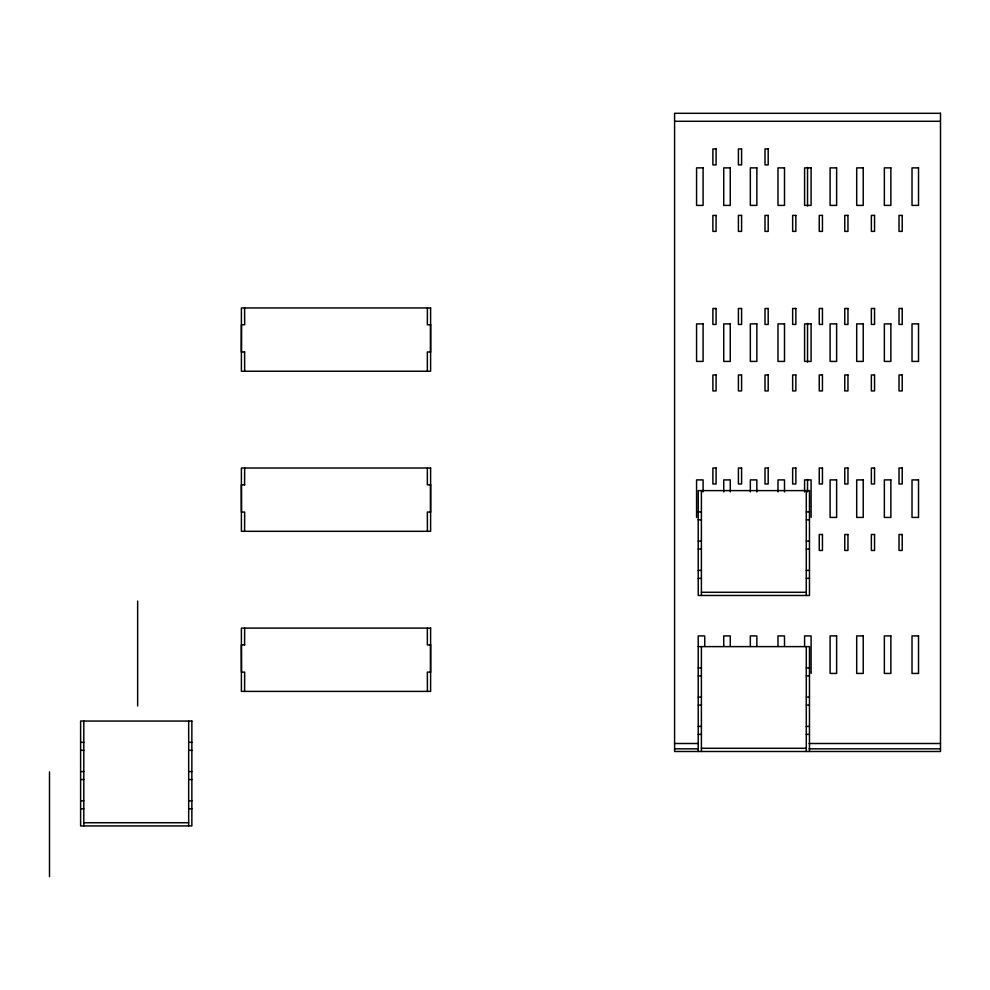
<?xml version="1.0" encoding="UTF-8"?>
<svg xmlns="http://www.w3.org/2000/svg" width="990" height="990" viewBox="0 0 990 990"><rect width="100%" height="100%" fill="white"/><g stroke="black" fill="none" stroke-linecap="round" stroke-linejoin="round"><path stroke-width="1.49" d="M674.586 121.287L940.5 121.287M430.613 324.745L427.346 324.745L427.42 307.952M244.666 351.97L241.399 351.97L241.473 324.745L244.666 324.745L244.592 307.952M430.613 351.97L427.346 351.97L427.346 371.238M244.666 484.828L241.399 484.828L241.473 512.053L244.666 512.053L244.592 531.308M430.613 484.828L427.346 484.828L427.346 468.022M698.222 511.88L701.403 511.88M806.281 511.88L809.474 511.88M430.613 512.053L427.346 512.053L427.42 531.308M698.222 519.849L701.403 519.849M806.281 519.849L809.474 519.849M698.222 541.122L701.403 541.122M806.281 541.122L809.474 541.122M698.222 549.104L701.403 549.104M806.281 549.104L809.474 549.104M698.222 570.376L701.403 570.376M806.281 570.376L809.474 570.376M698.222 578.346L701.403 578.346M806.281 578.346L809.474 578.346M701.403 592.28L806.281 592.28M244.666 644.898L241.399 644.898L241.473 672.123L244.666 672.123L244.592 691.391M430.613 644.898L427.346 644.898L427.346 628.106M698.222 646.619L809.474 646.619L809.474 751.484M698.222 667.891L701.403 667.891M806.281 667.891L809.474 667.891M430.613 672.123L427.346 672.123L427.42 691.391M698.222 675.861L701.403 675.861M806.281 675.861L809.474 675.861M698.222 697.133L701.403 697.133M806.281 697.133L809.474 697.133M698.222 705.115L701.403 705.115M806.281 705.115L809.474 705.115M698.222 726.388L701.403 726.388M806.281 726.388L809.474 726.388M698.222 734.37L701.403 734.37M806.281 734.37L809.474 734.37M80.611 742.327L83.803 742.327M188.669 742.327L191.862 742.327M674.586 743.502L697.777 743.502M809.09 743.502L940.5 743.502M701.403 748.291L806.281 748.291M674.586 748.824L697.777 748.824M809.09 748.824L940.5 748.824M80.611 750.309L83.803 750.309M188.669 750.309L191.862 750.309M80.611 771.581L83.803 771.581M188.669 771.581L191.862 771.581M80.611 779.563L83.803 779.563M188.669 779.563L191.862 779.563M80.611 800.836L83.803 800.836M188.669 800.836L191.862 800.836M80.611 808.805L83.803 808.805M188.669 808.805L191.862 808.805M83.803 822.74L188.669 822.74M811.095 517.423L811.095 479.903L804.585 479.903L804.585 491.906M811.095 673.435L811.095 635.914L804.585 635.914L804.585 646.421M807.543 167.384L807.543 206.019M807.543 323.458L807.543 362.093M807.543 479.531L807.543 491.882M806.281 490.607L806.281 595.473M806.281 646.619L806.281 751.484M784.501 491.906L784.501 479.903L777.991 479.903L777.991 491.906M784.501 646.421L784.501 635.914L777.991 635.914L777.991 646.421M756.855 491.906L756.855 479.903L750.333 479.903L750.333 491.906M756.855 646.421L756.855 635.914L750.333 635.914L750.333 646.421M730.261 491.906L730.261 479.903L723.74 479.903L723.74 491.906M730.261 646.421L730.261 635.914L723.74 635.914L723.74 646.421M704.732 646.421L704.732 635.914L698.222 635.914L698.222 751.484M703.086 491.906L703.086 479.903L696.576 479.903L696.576 517.423M701.403 490.607L701.403 595.473M701.403 646.619L701.403 751.484M430.539 324.745L430.539 351.97M430.539 484.828L430.539 512.053M430.539 644.898L430.539 672.123M244.592 351.97L244.666 371.238M244.666 468.022L244.592 484.828M244.666 628.106L244.592 644.898M188.669 721.054L188.669 825.932M137.647 601.066L137.647 705.932M83.803 721.054L83.803 825.932M49.5 771.829L49.5 876.695M940.5 113.306L674.586 113.306L674.586 751.484L940.5 751.484L940.5 113.306M716.079 148.933L712.887 148.933L712.887 164.897L716.079 164.897L716.079 148.933M741.597 148.933L738.404 148.933L738.404 164.897L741.597 164.897L741.597 148.933M768.191 148.933L764.998 148.933L764.998 164.897L768.191 164.897L768.191 148.933M703.086 167.879L696.576 167.879L696.576 205.4L703.086 205.4L703.086 167.879M730.261 167.879L723.74 167.879L723.74 205.4L730.261 205.4L730.261 167.879M756.855 167.879L750.333 167.879L750.333 205.4L756.855 205.4L756.855 167.879M784.501 167.879L777.991 167.879L777.991 205.4L784.501 205.4L784.501 167.879M811.095 167.879L804.585 167.879L804.585 205.4L811.095 205.4L811.095 167.879M836.624 167.879L830.103 167.879L830.103 205.4L836.624 205.4L836.624 167.879M863.218 167.879L856.697 167.879L856.697 205.4L863.218 205.4L863.218 167.879M890.864 167.879L884.355 167.879L884.355 205.4L890.864 205.4L890.864 167.879M918.522 167.879L912.013 167.879L912.013 205.4L918.522 205.4L918.522 167.879M716.079 215.412L712.887 215.412L712.887 231.375L716.079 231.375L716.079 215.412M741.597 215.412L738.404 215.412L738.404 231.375L741.597 231.375L741.597 215.412M768.191 215.412L764.998 215.412L764.998 231.375L768.191 231.375L768.191 215.412M795.849 215.412L792.656 215.412L792.656 231.375L795.849 231.375L795.849 215.412M822.443 215.412L819.25 215.412L819.25 231.375L822.443 231.375L822.443 215.412M847.96 215.412L844.767 215.412L844.767 231.375L847.96 231.375L847.96 215.412M874.554 215.412L871.361 215.412L871.361 231.375L874.554 231.375L874.554 215.412M902.212 215.412L899.019 215.412L899.019 231.375L902.212 231.375L902.212 215.412M430.613 307.952L241.399 307.952L241.399 371.238L430.613 371.238L430.613 307.952M716.079 308.484L712.887 308.484L712.887 324.435L716.079 324.435L716.079 308.484M741.597 308.484L738.404 308.484L738.404 324.435L741.597 324.435L741.597 308.484M768.191 308.484L764.998 308.484L764.998 324.435L768.191 324.435L768.191 308.484M795.849 308.484L792.656 308.484L792.656 324.435L795.849 324.435L795.849 308.484M822.443 308.484L819.25 308.484L819.25 324.435L822.443 324.435L822.443 308.484M847.96 308.484L844.767 308.484L844.767 324.435L847.96 324.435L847.96 308.484M874.554 308.484L871.361 308.484L871.361 324.435L874.554 324.435L874.554 308.484M902.212 308.484L899.019 308.484L899.019 324.435L902.212 324.435L902.212 308.484M703.086 323.891L696.576 323.891L696.576 361.412L703.086 361.412L703.086 323.891M730.261 323.891L723.74 323.891L723.74 361.412L730.261 361.412L730.261 323.891M756.855 323.891L750.333 323.891L750.333 361.412L756.855 361.412L756.855 323.891M784.501 323.891L777.991 323.891L777.991 361.412L784.501 361.412L784.501 323.891M811.095 323.891L804.585 323.891L804.585 361.412L811.095 361.412L811.095 323.891M836.624 323.891L830.103 323.891L830.103 361.412L836.624 361.412L836.624 323.891M863.218 323.891L856.697 323.891L856.697 361.412L863.218 361.412L863.218 323.891M890.864 323.891L884.355 323.891L884.355 361.412L890.864 361.412L890.864 323.891M918.522 323.891L912.013 323.891L912.013 361.412L918.522 361.412L918.522 323.891M716.079 374.963L712.887 374.963L712.887 390.914L716.079 390.914L716.079 374.963M741.597 374.963L738.404 374.963L738.404 390.914L741.597 390.914L741.597 374.963M768.191 374.963L764.998 374.963L764.998 390.914L768.191 390.914L768.191 374.963M795.849 374.963L792.656 374.963L792.656 390.914L795.849 390.914L795.849 374.963M822.443 374.963L819.25 374.963L819.25 390.914L822.443 390.914L822.443 374.963M847.96 374.963L844.767 374.963L844.767 390.914L847.96 390.914L847.96 374.963M874.554 374.963L871.361 374.963L871.361 390.914L874.554 390.914L874.554 374.963M902.212 374.963L899.019 374.963L899.019 390.914L902.212 390.914L902.212 374.963M430.613 468.022L241.399 468.022L241.399 531.308L430.613 531.308L430.613 468.022M716.079 468.022L712.887 468.022L712.887 483.986L716.079 483.986L716.079 468.022M741.597 468.022L738.404 468.022L738.404 483.986L741.597 483.986L741.597 468.022M768.191 468.022L764.998 468.022L764.998 483.986L768.191 483.986L768.191 468.022M795.849 468.022L792.656 468.022L792.656 483.986L795.849 483.986L795.849 468.022M822.443 468.022L819.25 468.022L819.25 483.986L822.443 483.986L822.443 468.022M847.96 468.022L844.767 468.022L844.767 483.986L847.96 483.986L847.96 468.022M874.554 468.022L871.361 468.022L871.361 483.986L874.554 483.986L874.554 468.022M902.212 468.022L899.019 468.022L899.019 483.986L902.212 483.986L902.212 468.022M836.624 479.903L830.103 479.903L830.103 517.423L836.624 517.423L836.624 479.903M863.218 479.903L856.697 479.903L856.697 517.423L863.218 517.423L863.218 479.903M890.864 479.903L884.355 479.903L884.355 517.423L890.864 517.423L890.864 479.903M918.522 479.903L912.013 479.903L912.013 517.423L918.522 517.423L918.522 479.903M809.474 490.607L698.222 490.607L698.222 595.473L809.474 595.473L809.474 490.607M822.443 534.501L819.25 534.501L819.25 550.465L822.443 550.465L822.443 534.501M847.96 534.501L844.767 534.501L844.767 550.465L847.96 550.465L847.96 534.501M874.554 534.501L871.361 534.501L871.361 550.465L874.554 550.465L874.554 534.501M902.212 534.501L899.019 534.501L899.019 550.465L902.212 550.465L902.212 534.501M430.613 628.106L241.399 628.106L241.399 691.391L430.613 691.391L430.613 628.106M836.624 635.914L830.103 635.914L830.103 673.435L836.624 673.435L836.624 635.914M863.218 635.914L856.697 635.914L856.697 673.435L863.218 673.435L863.218 635.914M890.864 635.914L884.355 635.914L884.355 673.435L890.864 673.435L890.864 635.914M918.522 635.914L912.013 635.914L912.013 673.435L918.522 673.435L918.522 635.914M191.862 721.054L80.611 721.054L80.611 825.932L191.862 825.932L191.862 721.054"/></g></svg>
